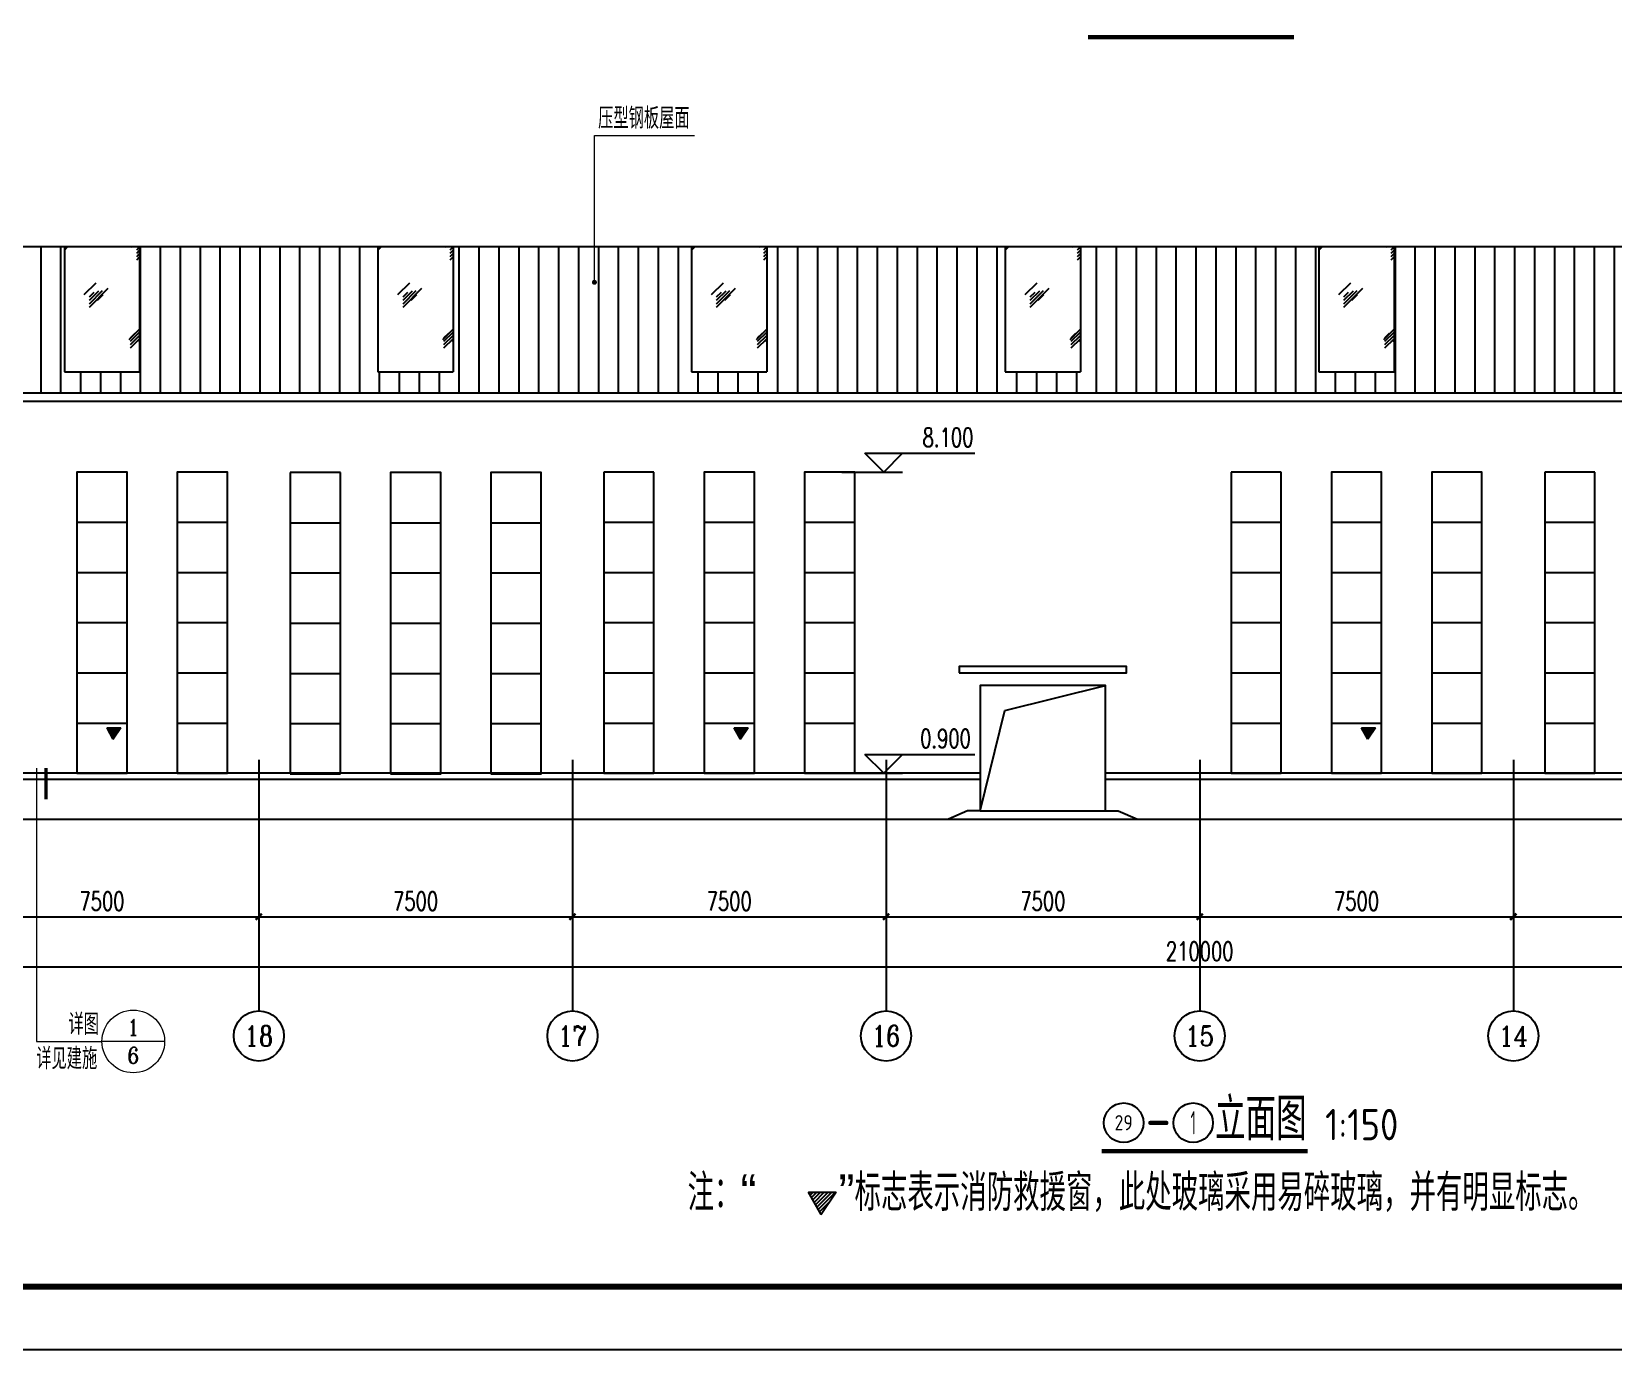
# Model space of a CAD drawing. Extents: x 962303 to 1579583, y -174742 to 224716.
# Drawn here: x 1425808 to 1463632, y -48742 to -17226 of the extents above; entities that cross this region are included whole.
import ezdxf
from ezdxf.enums import TextEntityAlignment as Align

# ---------------------------------------------------------------- set-up
doc = ezdxf.new("R2010")
doc.units = 0
doc.header["$LTSCALE"] = 1000
doc.header["$MEASUREMENT"] = 0
doc.layers.add('A_ROOM', color=7, linetype='Continuous', lineweight=15)
doc.layers.add('DIM_IDEN', color=3, linetype='Continuous', lineweight=0)
for name, color, linetype in [('AXIS', 3, 'Continuous'), ('AXIS_TEXT', 7, 'Continuous'), ('DIM_ELEV', 3, 'Continuous'), ('DIM_SYMB', 3, 'Continuous'), ('PUB_TEXT', 7, 'Continuous'), ('PUB_TITLE', 4, 'Continuous')]:
    doc.layers.add(name, color=color, linetype=linetype)
doc.styles.add('_TCH_AXIS', font='COMPLEX', dxfattribs={"bigfont": 'GBCBIG'})
doc.styles.add('_TCH_DIM', font='SIMPLEX', dxfattribs={"bigfont": 'GBCBIG'})
doc.styles.add('_TCH_DIM_T3', font='SIMPLEX', dxfattribs={"width": 0.705882, "bigfont": 'GBCBIG'})
doc.styles.add('_TCH_LABEL', font='COMPLEX', dxfattribs={"bigfont": 'GBCBIG'})
doc.styles.add('COMPLEX', font='COMPLEX')
doc.styles.get("Standard").update_dxf_attribs({"font": 'gbenor.shx', "bigfont": 'gbcbig.shx'})
doc.dimstyles.new('_TCH_ARCH&&150', dxfattribs={"dimtxt": 446.25, "dimasz": 150, "dimexe": 375, "dimexo": 450, "dimgap": 150, "dimtad": 1, "dimdec": 0, "dimzin": 0, "dimdsep": 46, "dimtxsty": '_TCH_DIM_T3', "dimblk": 'ARCHTICK', "dimcen": 0.09, "dimclrt": 7, "dimazin": 2, "dimtfac": 1, "dimtdec": 0, "dimtix": 1, "dimtmove": 2, "dimatfit": 3, "dimfxl": 0, "dimtolj": 1, "dimtzin": 0, "dimarcsym": 0})

# ---------------------------------------------------------------- blocks, each defined once
blk = doc.blocks.new('_ArchTick')
at = {"color": 0, "linetype": 'ByBlock', "const_width": 0.4}
blk.add_lwpolyline([(-0.5, -0.5), (0.5, 0.5)], dxfattribs=at)
blk = doc.blocks.new('*D816')
at = {"layer": 'AXIS', "color": 0, "lineweight": -2}
for p, q in [((1461240, -35095), (1461240, -38770)), ((1468740, -35095), (1468740, -38770)), ((1461240, -38395), (1468740, -38395))]:
    blk.add_line(p, q, dxfattribs=at)
at = {"layer": 'Defpoints', "color": 0}
for p in [(1461240, -34645), (1468740, -34645), (1468740, -38395)]:
    blk.add_point(p, dxfattribs=at)
at = {"layer": 'AXIS', "color": 0, "lineweight": -2, "xscale": 150, "yscale": 150, "zscale": 150, "rotation": 180}
blk.add_blockref('_ArchTick', (1461240, -38395), dxfattribs=at)
at = {"layer": 'AXIS', "color": 0, "lineweight": -2, "xscale": 150, "yscale": 150, "zscale": 150}
blk.add_blockref('_ArchTick', (1468740, -38395), dxfattribs=at)
at = {"layer": 'AXIS', "color": 7, "insert": (1464990, -38022), "char_height": 446.2, "attachment_point": 5, "style": '_TCH_DIM_T3'}
blk.add_mtext('\\A1;7500', dxfattribs=at)
blk = doc.blocks.new('*D817')
at = {"layer": 'AXIS', "color": 0, "lineweight": -2}
for p, q in [((1453740, -35095), (1453740, -38770)), ((1461240, -35095), (1461240, -38770)), ((1453740, -38395), (1461240, -38395))]:
    blk.add_line(p, q, dxfattribs=at)
at = {"layer": 'Defpoints', "color": 0}
for p in [(1453740, -34645), (1461240, -34645), (1461240, -38395)]:
    blk.add_point(p, dxfattribs=at)
at = {"layer": 'AXIS', "color": 0, "lineweight": -2, "xscale": 150, "yscale": 150, "zscale": 150, "rotation": 180}
blk.add_blockref('_ArchTick', (1453740, -38395), dxfattribs=at)
at = {"layer": 'AXIS', "color": 0, "lineweight": -2, "xscale": 150, "yscale": 150, "zscale": 150}
blk.add_blockref('_ArchTick', (1461240, -38395), dxfattribs=at)
at = {"layer": 'AXIS', "color": 7, "insert": (1457490, -38022), "char_height": 446.2, "attachment_point": 5, "style": '_TCH_DIM_T3'}
blk.add_mtext('\\A1;7500', dxfattribs=at)
blk = doc.blocks.new('*D818')
at = {"layer": 'AXIS', "color": 0, "lineweight": -2}
for p, q in [((1446240, -35095), (1446240, -38770)), ((1453740, -35095), (1453740, -38770)), ((1446240, -38395), (1453740, -38395))]:
    blk.add_line(p, q, dxfattribs=at)
at = {"layer": 'Defpoints', "color": 0}
for p in [(1446240, -34645), (1453740, -34645), (1453740, -38395)]:
    blk.add_point(p, dxfattribs=at)
at = {"layer": 'AXIS', "color": 0, "lineweight": -2, "xscale": 150, "yscale": 150, "zscale": 150, "rotation": 180}
blk.add_blockref('_ArchTick', (1446240, -38395), dxfattribs=at)
at = {"layer": 'AXIS', "color": 0, "lineweight": -2, "xscale": 150, "yscale": 150, "zscale": 150}
blk.add_blockref('_ArchTick', (1453740, -38395), dxfattribs=at)
at = {"layer": 'AXIS', "color": 7, "insert": (1449990, -38022), "char_height": 446.2, "attachment_point": 5, "style": '_TCH_DIM_T3'}
blk.add_mtext('\\A1;7500', dxfattribs=at)
blk = doc.blocks.new('*D819')
at = {"layer": 'AXIS', "color": 0, "lineweight": -2}
for p, q in [((1438740, -35095), (1438740, -38770)), ((1446240, -35095), (1446240, -38770)), ((1438740, -38395), (1446240, -38395))]:
    blk.add_line(p, q, dxfattribs=at)
at = {"layer": 'Defpoints', "color": 0}
for p in [(1438740, -34645), (1446240, -34645), (1446240, -38395)]:
    blk.add_point(p, dxfattribs=at)
at = {"layer": 'AXIS', "color": 0, "lineweight": -2, "xscale": 150, "yscale": 150, "zscale": 150, "rotation": 180}
blk.add_blockref('_ArchTick', (1438740, -38395), dxfattribs=at)
at = {"layer": 'AXIS', "color": 0, "lineweight": -2, "xscale": 150, "yscale": 150, "zscale": 150}
blk.add_blockref('_ArchTick', (1446240, -38395), dxfattribs=at)
at = {"layer": 'AXIS', "color": 7, "insert": (1442490, -38022), "char_height": 446.2, "attachment_point": 5, "style": '_TCH_DIM_T3'}
blk.add_mtext('\\A1;7500', dxfattribs=at)
blk = doc.blocks.new('*D820')
at = {"layer": 'AXIS', "color": 0, "lineweight": -2}
for p, q in [((1431240, -35095), (1431240, -38770)), ((1438740, -35095), (1438740, -38770)), ((1431240, -38395), (1438740, -38395))]:
    blk.add_line(p, q, dxfattribs=at)
at = {"layer": 'Defpoints', "color": 0}
for p in [(1431240, -34645), (1438740, -34645), (1438740, -38395)]:
    blk.add_point(p, dxfattribs=at)
at = {"layer": 'AXIS', "color": 0, "lineweight": -2, "xscale": 150, "yscale": 150, "zscale": 150, "rotation": 180}
blk.add_blockref('_ArchTick', (1431240, -38395), dxfattribs=at)
at = {"layer": 'AXIS', "color": 0, "lineweight": -2, "xscale": 150, "yscale": 150, "zscale": 150}
blk.add_blockref('_ArchTick', (1438740, -38395), dxfattribs=at)
at = {"layer": 'AXIS', "color": 7, "insert": (1434990, -38022), "char_height": 446.2, "attachment_point": 5, "style": '_TCH_DIM_T3'}
blk.add_mtext('\\A1;7500', dxfattribs=at)
blk = doc.blocks.new('*D821')
at = {"layer": 'AXIS', "color": 0, "lineweight": -2}
for p, q in [((1423740, -35095), (1423740, -38770)), ((1431240, -35095), (1431240, -38770)), ((1423740, -38395), (1431240, -38395))]:
    blk.add_line(p, q, dxfattribs=at)
at = {"layer": 'Defpoints', "color": 0}
for p in [(1423740, -34645), (1431240, -34645), (1431240, -38395)]:
    blk.add_point(p, dxfattribs=at)
at = {"layer": 'AXIS', "color": 0, "lineweight": -2, "xscale": 150, "yscale": 150, "zscale": 150, "rotation": 180}
blk.add_blockref('_ArchTick', (1423740, -38395), dxfattribs=at)
at = {"layer": 'AXIS', "color": 0, "lineweight": -2, "xscale": 150, "yscale": 150, "zscale": 150}
blk.add_blockref('_ArchTick', (1431240, -38395), dxfattribs=at)
at = {"layer": 'AXIS', "color": 7, "insert": (1427490, -38022), "char_height": 446.2, "attachment_point": 5, "style": '_TCH_DIM_T3'}
blk.add_mtext('\\A1;7500', dxfattribs=at)
blk = doc.blocks.new('*D832')
at = {"layer": 'AXIS', "color": 0, "lineweight": -2}
for p, q in [((1348740, -35095), (1348740, -39970)), ((1558740, -35095), (1558740, -39970)), ((1348740, -39595), (1558740, -39595))]:
    blk.add_line(p, q, dxfattribs=at)
at = {"layer": 'Defpoints', "color": 0}
for p in [(1348740, -34645), (1558740, -34645), (1558740, -39595)]:
    blk.add_point(p, dxfattribs=at)
at = {"layer": 'AXIS', "color": 0, "lineweight": -2, "xscale": 150, "yscale": 150, "zscale": 150, "rotation": 180}
blk.add_blockref('_ArchTick', (1348740, -39595), dxfattribs=at)
at = {"layer": 'AXIS', "color": 0, "lineweight": -2, "xscale": 150, "yscale": 150, "zscale": 150}
blk.add_blockref('_ArchTick', (1558740, -39595), dxfattribs=at)
at = {"layer": 'AXIS', "color": 7, "insert": (1453740, -39222), "char_height": 446.2, "attachment_point": 5, "style": '_TCH_DIM_T3'}
blk.add_mtext('\\A1;210000', dxfattribs=at)
blk = doc.blocks.new('_AXISO')
blk.add_circle((0, 0), 0.5)
at = {"layer": 'AXIS_TEXT', "style": 'COMPLEX', "width": 1.041667}
blk.add_attdef('A', text='', height=0.56, dxfattribs=at).set_placement((-0.25, -0.28), (0.25, -0.28), align=Align.FIT)

msp = doc.modelspace()

# ---------------------------------------------------------------- hatches: boundary and pattern name
h = msp.add_hatch()
h.set_pattern_fill('LINE', color=251, scale=500, angle=90, style=0)
h.set_pattern_definition([(90, (354946.84, 24657.04), (-476.25, 3e-14), [])])
h.paths.add_polyline_path([(1488390.2, -25861.4), (1558940.2, -25861.4), (1558940.2, -22361.4), (1548390.2, -22361.4), (1548390.2, -25361.4), (1546590.2, -25361.4), (1546590.2, -22361.4), (1540890.2, -22361.4), (1540890.2, -25361.4), (1539090.2, -25361.4), (1539090.2, -22361.4), (1533390.2, -22361.4), (1533390.2, -25361.4), (1531590.2, -25361.4), (1531590.2, -22361.4), (1525890.2, -22361.4), (1525890.2, -25361.4), (1524090.2, -25361.4), (1524090.2, -22361.4), (1518390.2, -22361.4), (1518390.2, -25361.4), (1516590.2, -25361.4), (1516590.2, -22361.4), (1510890.2, -22361.4), (1510890.2, -25361.4), (1509090.2, -25361.4), (1509090.2, -22361.4), (1503390.2, -22361.4), (1503390.2, -25361.4), (1501590.2, -25361.4), (1501590.2, -22361.4), (1495890.2, -22361.4), (1495890.2, -25361.4), (1494090.2, -25361.4), (1494090.2, -22361.4), (1488390.2, -22361.4), (1488390.2, -25361.4), (1486590.2, -25361.4), (1486590.2, -22361.4), (1480890.2, -22361.4), (1480890.2, -25361.4), (1479090.2, -25361.4), (1479090.2, -22361.4), (1473390.2, -22361.4), (1473390.2, -25361.4), (1471590.2, -25361.4), (1471590.2, -22361.4), (1465890.2, -22361.4), (1465890.2, -25361.4), (1464090.2, -25361.4), (1464090.2, -22361.4), (1458390.2, -22361.4), (1458390.2, -25361.4), (1456590.2, -25361.4), (1456590.2, -22361.4), (1450890.2, -22361.4), (1450890.2, -25361.4), (1449090.2, -25361.4), (1449090.2, -22361.4), (1443390.2, -22361.4), (1443390.2, -25361.4), (1441590.2, -25361.4), (1441590.2, -22361.4), (1435890.2, -22361.4), (1435890.2, -25361.4), (1434090.2, -25361.4), (1434090.2, -22361.4), (1428390.2, -22361.4), (1428390.2, -25361.4), (1426590.2, -25361.4), (1426590.2, -22361.4), (1420890.2, -22361.4), (1420890.2, -25361.4), (1419090.2, -25361.4), (1419090.2, -22361.4), (1413390.2, -22361.4), (1413390.2, -25361.4), (1411590.2, -25361.4), (1411590.2, -22361.4), (1405890.2, -22361.4), (1405890.2, -25361.4), (1404090.2, -25361.4), (1404090.2, -22361.4), (1398390.2, -22361.4), (1398390.2, -25361.4), (1396590.2, -25361.4), (1396590.2, -22361.4), (1390890.2, -22361.4), (1390890.2, -25361.4), (1389090.2, -25361.4), (1389090.2, -22361.4), (1383390.2, -22361.4), (1383390.2, -25361.4), (1381590.2, -25361.4), (1381590.2, -22361.4), (1375890.2, -22361.4), (1375890.2, -25361.4), (1374090.2, -25361.4), (1374090.2, -22361.4), (1368390.2, -22361.4), (1368390.2, -25361.4), (1366590.2, -25361.4), (1366590.2, -22361.4), (1360890.2, -22361.4), (1360890.2, -25361.4), (1359090.2, -25361.4), (1359090.2, -22361.4), (1353390.2, -22361.4), (1353390.2, -25361.4), (1351590.2, -25361.4), (1351590.2, -22361.4), (1348540.2, -22361.4), (1348540.2, -25861.4)])
h = msp.add_hatch()
h.set_pattern_fill('玻璃1', color=4, scale=200, style=0)
h.set_pattern_definition([(45, (815294.7, 24737), (-979.767, 979.767), [448, -1152]), (45, (815486.7, 24817), (-979.767, 979.767), [192, -1408]), (45, (815294.7, 24817), (-979.767, 979.767), [320, -1280]), (45, (815390.7, 24737), (1074.8023, -1074.8023), [400, -1200]), (45, (815294.7, 24657), (-979.767, 979.767), [640, -960]), (45, (815294.7, 24897), (-979.767, 979.767), [160, -1440])])
h.paths.add_polyline_path([(1428390.2, -22361.4), (1426590.2, -22361.4), (1426590.2, -25361.4), (1428390.2, -25361.4)])
h = msp.add_hatch()
h.set_pattern_fill('玻璃1', color=4, scale=200, style=0)
h.set_pattern_definition([(45, (822794.7, 24737), (-979.767, 979.767), [448, -1152]), (45, (822986.7, 24817), (-979.767, 979.767), [192, -1408]), (45, (822794.7, 24817), (-979.767, 979.767), [320, -1280]), (45, (822890.7, 24737), (1074.8023, -1074.8023), [400, -1200]), (45, (822794.7, 24657), (-979.767, 979.767), [640, -960]), (45, (822794.7, 24897), (-979.767, 979.767), [160, -1440])])
h.paths.add_polyline_path([(1435890.2, -22361.4), (1434090.2, -22361.4), (1434090.2, -25361.4), (1435890.2, -25361.4)])
h = msp.add_hatch()
h.set_pattern_fill('玻璃1', color=4, scale=200, style=0)
h.set_pattern_definition([(45, (830294.7, 24737), (-979.767, 979.767), [448, -1152]), (45, (830486.7, 24817), (-979.767, 979.767), [192, -1408]), (45, (830294.7, 24817), (-979.767, 979.767), [320, -1280]), (45, (830390.7, 24737), (1074.8023, -1074.8023), [400, -1200]), (45, (830294.7, 24657), (-979.767, 979.767), [640, -960]), (45, (830294.7, 24897), (-979.767, 979.767), [160, -1440])])
h.paths.add_polyline_path([(1443390.2, -22361.4), (1441590.2, -22361.4), (1441590.2, -25361.4), (1443390.2, -25361.4)])
h = msp.add_hatch()
h.set_pattern_fill('玻璃1', color=4, scale=200, style=0)
h.set_pattern_definition([(45, (837794.7, 24737), (-979.767, 979.767), [448, -1152]), (45, (837986.7, 24817), (-979.767, 979.767), [192, -1408]), (45, (837794.7, 24817), (-979.767, 979.767), [320, -1280]), (45, (837890.7, 24737), (1074.8023, -1074.8023), [400, -1200]), (45, (837794.7, 24657), (-979.767, 979.767), [640, -960]), (45, (837794.7, 24897), (-979.767, 979.767), [160, -1440])])
h.paths.add_polyline_path([(1450890.2, -22361.4), (1449090.2, -22361.4), (1449090.2, -25361.4), (1450890.2, -25361.4)])
h = msp.add_hatch()
h.set_pattern_fill('玻璃1', color=4, scale=200, style=0)
h.set_pattern_definition([(45, (845294.7, 24737), (-979.767, 979.767), [448, -1152]), (45, (845486.7, 24817), (-979.767, 979.767), [192, -1408]), (45, (845294.7, 24817), (-979.767, 979.767), [320, -1280]), (45, (845390.7, 24737), (1074.8023, -1074.8023), [400, -1200]), (45, (845294.7, 24657), (-979.767, 979.767), [640, -960]), (45, (845294.7, 24897), (-979.767, 979.767), [160, -1440])])
h.paths.add_polyline_path([(1458390.2, -22361.4), (1456590.2, -22361.4), (1456590.2, -25361.4), (1458390.2, -25361.4)])
h = msp.add_hatch()
h.set_pattern_fill('ANSI31', color=1, scale=20, style=0)
h.set_pattern_definition([(45, (933127.216, 352230.543), (-22.4506403, 22.4506403), [])])
h.paths.add_polyline_path([(1427942.7, -33879.6), (1427611.3, -33879.6), (1427761.4, -34147.9)])
h = msp.add_hatch()
h.set_pattern_fill('ANSI31', color=1, scale=20, style=0)
h.set_pattern_definition([(45, (948127.216, 352230.543), (-22.4506403, 22.4506403), [])])
h.paths.add_polyline_path([(1442942.7, -33879.6), (1442611.3, -33879.6), (1442761.4, -34147.9)])
h = msp.add_hatch()
h.set_pattern_fill('ANSI31', color=1, scale=20, style=0)
h.set_pattern_definition([(45, (963127.216, 352230.543), (-22.4506403, 22.4506403), [])])
h.paths.add_polyline_path([(1457942.7, -33879.6), (1457611.3, -33879.6), (1457761.4, -34147.9)])
h = msp.add_hatch()
h.set_pattern_fill('ANSI31', color=1, scale=40, style=0)
h.set_pattern_definition([(45, (455415.79, 727237.16), (-44.9012806, 44.9012806), [])])
h.paths.add_polyline_path([(1445046.7, -44983), (1444383.9, -44983), (1444684.2, -45519.8)])

# ---------------------------------------------------------------- linework, layer by layer
for p, q in [((1348540.2, -22361.4), (1558940.2, -22361.4)), ((1426590.2, -22361.4), (1426590.2, -25361.4)), ((1428390.2, -22361.4), (1428390.2, -25361.4)), ((1434090.2, -22361.4), (1434090.2, -25361.4)), ((1435890.2, -22361.4), (1435890.2, -25361.4)), ((1441590.2, -22361.4), (1441590.2, -25361.4)), ((1443390.2, -22361.4), (1443390.2, -25361.4)), ((1449090.2, -22361.4), (1449090.2, -25361.4)), ((1450890.2, -22361.4), (1450890.2, -25361.4)), ((1456590.2, -22361.4), (1456590.2, -25361.4)), ((1458390.2, -22361.4), (1458390.2, -25361.4)), ((1426590.2, -25361.4), (1428390.2, -25361.4)), ((1434090.2, -25361.4), (1435890.2, -25361.4)), ((1441590.2, -25361.4), (1443390.2, -25361.4)), ((1449090.2, -25361.4), (1450890.2, -25361.4)), ((1456590.2, -25361.4), (1458390.2, -25361.4)), ((1348540.2, -25861.4), (1488390.2, -25861.4)), ((1348740.2, -26061.4), (1558740.2, -26061.4)), ((1449081.8, -33463.9), (1451490.2, -32861.4)), ((1448490.2, -35861.4), (1449081.8, -33463.9)), ((1448490.2, -34961.4), (1421490.2, -34961.4)), ((1448490.2, -35111.4), (1421490.2, -35111.4)), ((1478490.2, -34961.4), (1451490.2, -34961.4)), ((1478490.2, -35111.4), (1451490.2, -35111.4)), ((1448190.2, -35861.4), (1447731.4, -36061.4)), ((1448490.2, -35861.4), (1448190.2, -35861.4)), ((1451490.2, -35861.4), (1451790.2, -35861.4)), ((1451790.2, -35861.4), (1452249.1, -36061.4)), ((1341633.2, -36061.4), (1564786.8, -36061.4))]:
    msp.add_line(p, q)
at = {"color": 4}
for p, q in [((1428090.2, -27761.4), (1426890.2, -27761.4)), ((1426890.2, -27761.4), (1426890.2, -34961.4)), ((1428090.2, -34961.4), (1428090.2, -27761.4)), ((1430490.2, -27761.4), (1429290.2, -27761.4)), ((1429290.2, -27761.4), (1429290.2, -34961.4)), ((1430490.2, -34961.4), (1430490.2, -27761.4)), ((1433190.2, -27773.6), (1431990.2, -27773.6)), ((1431990.2, -27773.6), (1431990.2, -34973.6)), ((1433190.2, -34973.6), (1433190.2, -27773.6)), ((1435590.2, -27773.6), (1434390.2, -27773.6)), ((1434390.2, -27773.6), (1434390.2, -34973.6)), ((1435590.2, -34973.6), (1435590.2, -27773.6)), ((1437990.2, -27773.6), (1436790.2, -27773.6)), ((1436790.2, -27773.6), (1436790.2, -34973.6)), ((1437990.2, -34973.6), (1437990.2, -27773.6)), ((1440690.2, -27761.4), (1439490.2, -27761.4)), ((1439490.2, -27761.4), (1439490.2, -34961.4)), ((1440690.2, -34961.4), (1440690.2, -27761.4)), ((1443090.2, -27761.4), (1441890.2, -27761.4)), ((1441890.2, -27761.4), (1441890.2, -34961.4)), ((1443090.2, -34961.4), (1443090.2, -27761.4)), ((1445490.2, -27761.4), (1444290.2, -27761.4)), ((1444290.2, -27761.4), (1444290.2, -34961.4)), ((1445490.2, -34961.4), (1445490.2, -27761.4)), ((1455690.2, -27761.4), (1454490.2, -27761.4)), ((1454490.2, -27761.4), (1454490.2, -34961.4)), ((1455690.2, -34961.4), (1455690.2, -27761.4)), ((1458090.2, -27761.4), (1456890.2, -27761.4)), ((1456890.2, -27761.4), (1456890.2, -34961.4)), ((1458090.2, -34961.4), (1458090.2, -27761.4)), ((1460490.2, -27761.4), (1459290.2, -27761.4)), ((1459290.2, -27761.4), (1459290.2, -34961.4)), ((1460490.2, -34961.4), (1460490.2, -27761.4)), ((1463190.2, -27761.4), (1461990.2, -27761.4)), ((1461990.2, -27761.4), (1461990.2, -34961.4)), ((1463190.2, -34961.4), (1463190.2, -27761.4)), ((1426890.2, -28961.4), (1428090.2, -28961.4)), ((1429290.2, -28961.4), (1430490.2, -28961.4)), ((1431990.2, -28973.6), (1433190.2, -28973.6)), ((1434390.2, -28973.6), (1435590.2, -28973.6)), ((1436790.2, -28973.6), (1437990.2, -28973.6)), ((1439490.2, -28961.4), (1440690.2, -28961.4)), ((1441890.2, -28961.4), (1443090.2, -28961.4)), ((1444290.2, -28961.4), (1445490.2, -28961.4)), ((1454490.2, -28961.4), (1455690.2, -28961.4)), ((1456890.2, -28961.4), (1458090.2, -28961.4)), ((1459290.2, -28961.4), (1460490.2, -28961.4)), ((1461990.2, -28961.4), (1463190.2, -28961.4)), ((1426890.2, -30161.4), (1428090.2, -30161.4)), ((1429290.2, -30161.4), (1430490.2, -30161.4)), ((1431990.2, -30173.6), (1433190.2, -30173.6)), ((1434390.2, -30173.6), (1435590.2, -30173.6)), ((1436790.2, -30173.6), (1437990.2, -30173.6)), ((1439490.2, -30161.4), (1440690.2, -30161.4)), ((1441890.2, -30161.4), (1443090.2, -30161.4)), ((1444290.2, -30161.4), (1445490.2, -30161.4)), ((1454490.2, -30161.4), (1455690.2, -30161.4)), ((1456890.2, -30161.4), (1458090.2, -30161.4)), ((1459290.2, -30161.4), (1460490.2, -30161.4)), ((1461990.2, -30161.4), (1463190.2, -30161.4)), ((1426890.2, -31361.4), (1428090.2, -31361.4)), ((1429290.2, -31361.4), (1430490.2, -31361.4)), ((1431990.2, -31373.6), (1433190.2, -31373.6)), ((1434390.2, -31373.6), (1435590.2, -31373.6)), ((1436790.2, -31373.6), (1437990.2, -31373.6)), ((1439490.2, -31361.4), (1440690.2, -31361.4)), ((1441890.2, -31361.4), (1443090.2, -31361.4)), ((1444290.2, -31361.4), (1445490.2, -31361.4)), ((1454490.2, -31361.4), (1455690.2, -31361.4)), ((1456890.2, -31361.4), (1458090.2, -31361.4)), ((1459290.2, -31361.4), (1460490.2, -31361.4)), ((1461990.2, -31361.4), (1463190.2, -31361.4)), ((1426890.2, -32561.4), (1428090.2, -32561.4)), ((1429290.2, -32561.4), (1430490.2, -32561.4)), ((1431990.2, -32573.6), (1433190.2, -32573.6)), ((1434390.2, -32573.6), (1435590.2, -32573.6)), ((1436790.2, -32573.6), (1437990.2, -32573.6)), ((1439490.2, -32561.4), (1440690.2, -32561.4)), ((1441890.2, -32561.4), (1443090.2, -32561.4)), ((1444290.2, -32561.4), (1445490.2, -32561.4)), ((1454490.2, -32561.4), (1455690.2, -32561.4)), ((1456890.2, -32561.4), (1458090.2, -32561.4)), ((1459290.2, -32561.4), (1460490.2, -32561.4)), ((1461990.2, -32561.4), (1463190.2, -32561.4)), ((1426890.2, -33761.4), (1428090.2, -33761.4)), ((1429290.2, -33761.4), (1430490.2, -33761.4)), ((1431990.2, -33773.6), (1433190.2, -33773.6)), ((1434390.2, -33773.6), (1435590.2, -33773.6)), ((1436790.2, -33773.6), (1437990.2, -33773.6)), ((1439490.2, -33761.4), (1440690.2, -33761.4)), ((1441890.2, -33761.4), (1443090.2, -33761.4)), ((1444290.2, -33761.4), (1445490.2, -33761.4)), ((1454490.2, -33761.4), (1455690.2, -33761.4)), ((1456890.2, -33761.4), (1458090.2, -33761.4)), ((1459290.2, -33761.4), (1460490.2, -33761.4)), ((1461990.2, -33761.4), (1463190.2, -33761.4)), ((1426890.2, -34961.4), (1428090.2, -34961.4)), ((1429290.2, -34961.4), (1430490.2, -34961.4)), ((1431990.2, -34973.6), (1433190.2, -34973.6)), ((1434390.2, -34973.6), (1435590.2, -34973.6)), ((1436790.2, -34973.6), (1437990.2, -34973.6)), ((1439490.2, -34961.4), (1440690.2, -34961.4)), ((1441890.2, -34961.4), (1443090.2, -34961.4)), ((1444290.2, -34961.4), (1445490.2, -34961.4)), ((1454490.2, -34961.4), (1455690.2, -34961.4)), ((1456890.2, -34961.4), (1458090.2, -34961.4)), ((1459290.2, -34961.4), (1460490.2, -34961.4)), ((1461990.2, -34961.4), (1463190.2, -34961.4))]:
    msp.add_line(p, q, dxfattribs=at)
at = {"color": 1}
for p, q in [((1427611.3, -33879.6), (1427942.7, -33879.6)), ((1427761.4, -34147.9), (1427611.3, -33879.6)), ((1427942.7, -33879.6), (1427761.4, -34147.9)), ((1442611.3, -33879.6), (1442942.7, -33879.6)), ((1442761.4, -34147.9), (1442611.3, -33879.6)), ((1442942.7, -33879.6), (1442761.4, -34147.9)), ((1457611.3, -33879.6), (1457942.7, -33879.6)), ((1457761.4, -34147.9), (1457611.3, -33879.6)), ((1457942.7, -33879.6), (1457761.4, -34147.9)), ((1444383.9, -44983), (1445046.7, -44983)), ((1444684.2, -45519.8), (1444383.9, -44983)), ((1445046.7, -44983), (1444684.2, -45519.8))]:
    msp.add_line(p, q, dxfattribs=at)
at = {"color": 4}
for points in [[(1426890.2, -34961.4), (1428090.2, -34961.4), (1428090.2, -27761.4), (1426890.2, -27761.4)], [(1429290.2, -34961.4), (1430490.2, -34961.4), (1430490.2, -27761.4), (1429290.2, -27761.4)], [(1434390.2, -34973.6), (1435590.2, -34973.6), (1435590.2, -27773.6), (1434390.2, -27773.6)], [(1436790.2, -34973.6), (1437990.2, -34973.6), (1437990.2, -27773.6), (1436790.2, -27773.6)], [(1441890.2, -34961.4), (1443090.2, -34961.4), (1443090.2, -27761.4), (1441890.2, -27761.4)], [(1444290.2, -34961.4), (1445490.2, -34961.4), (1445490.2, -27761.4), (1444290.2, -27761.4)], [(1456890.2, -34961.4), (1458090.2, -34961.4), (1458090.2, -27761.4), (1456890.2, -27761.4)], [(1459290.2, -34961.4), (1460490.2, -34961.4), (1460490.2, -27761.4), (1459290.2, -27761.4)]]:
    msp.add_lwpolyline(points, close=True, dxfattribs=at)
for points in [[(1447990.2, -32561.4), (1451990.2, -32561.4), (1451990.2, -32411.4), (1447990.2, -32411.4)], [(1448490.2, -35861.4), (1451490.2, -35861.4), (1451490.2, -32861.4), (1448490.2, -32861.4)]]:
    msp.add_lwpolyline(points, close=True)
at = {"layer": 'AXIS'}
for p, q in [((1431240.2, -34645.1), (1431240.2, -40645.1)), ((1438740.2, -34645.1), (1438740.2, -40645.1)), ((1446240.2, -34645.1), (1446240.2, -40645.1)), ((1453740.2, -34645.1), (1453740.2, -40645.1)), ((1461240.2, -34645.1), (1461240.2, -40645.1))]:
    msp.add_line(p, q, dxfattribs=at)
at = {"layer": 'DIM_ELEV'}
for p, q in [((1446185.5, -27761.4), (1445735.5, -27311.4)), ((1445735.5, -27311.4), (1448359, -27311.4)), ((1446185.5, -27761.4), (1446635.5, -27311.4)), ((1445179.6, -27761.4), (1446635.5, -27761.4)), ((1446185.5, -34961.4), (1445735.5, -34511.4)), ((1445735.5, -34511.4), (1448359, -34511.4)), ((1446185.5, -34961.4), (1446635.5, -34511.4)), ((1445179.6, -34961.4), (1446635.5, -34961.4))]:
    msp.add_line(p, q, dxfattribs=at)
at = {"layer": 'DIM_IDEN'}
for p, q in [((1439265.6, -23220.5), (1439265.6, -19706.9)), ((1439265.6, -19706.9), (1441656.9, -19706.9)), ((1425925.4, -34837.8), (1425925.4, -41377.3)), ((1425925.4, -41377.3), (1427488.9, -41377.3)), ((1428988.9, -41377.3), (1427488.9, -41377.3))]:
    msp.add_line(p, q, dxfattribs=at)
at = {"layer": 'DIM_IDEN', "const_width": 60}
msp.add_lwpolyline([(1439265.6, -23250.5, 1), (1439265.6, -23190.5, 1)], format="xyb", close=True, dxfattribs=at)
at = {"layer": 'DIM_IDEN', "const_width": 75}
msp.add_lwpolyline([(1426150.4, -34837.8), (1426150.4, -35587.8)], dxfattribs=at)
at = {"layer": 'DIM_IDEN'}
msp.add_circle((1428238.9, -41377.3), 750, dxfattribs=at)
at = {"layer": 'DIM_SYMB', "const_width": 105}
for points in [[(1451072.1, -17357.2), (1455994, -17357.2)], [(1451397, -44003.6), (1456319, -44003.6)]]:
    msp.add_lwpolyline(points, dxfattribs=at)
at = {"layer": 'PUB_TEXT'}
for centre in [(1451922, -43321.1), (1453584.5, -43321.1)]:
    msp.add_circle(centre, 472.5, dxfattribs=at)
at = {"layer": 'PUB_TITLE'}
msp.add_lwpolyline([(1334333.3, -48741.9), (1579583.3, -48741.9), (1579583.3, 14258.1), (1334333.3, 14258.1)], close=True, dxfattribs=at)
at = {"layer": 'PUB_TITLE', "const_width": 150}
msp.add_lwpolyline([(1338083.3, -47241.9), (1578083.3, -47241.9), (1578083.3, 12758.1), (1338083.3, 12758.1)], close=True, dxfattribs=at)

# ---------------------------------------------------------------- block references
at = {"layer": 'AXIS'}
ref = msp.add_blockref('_AXISO', (1431240.2, -41245.1), dxfattribs=dict(at, xscale=1200, yscale=1200, zscale=1200))
ref.add_attrib('A', '18', dxfattribs={"layer": 'AXIS_TEXT', "height": 481.71, "style": '_TCH_AXIS', "width": 1.034483}).set_placement((1430896.1, -41486), (1431584.3, -41486), align=Align.FIT)
ref = msp.add_blockref('_AXISO', (1438740.2, -41245.1), dxfattribs=dict(at, xscale=1200, yscale=1200, zscale=1200))
ref.add_attrib('A', '17', dxfattribs={"layer": 'AXIS_TEXT', "height": 481.71, "style": '_TCH_AXIS', "width": 1.034483}).set_placement((1438396.1, -41486), (1439084.3, -41486), align=Align.FIT)
ref = msp.add_blockref('_AXISO', (1446240.2, -41245.1), dxfattribs=dict(at, xscale=1200, yscale=1200, zscale=1200))
ref.add_attrib('A', '16', dxfattribs={"layer": 'AXIS_TEXT', "height": 492.67, "style": '_TCH_AXIS'}).set_placement((1445900.1, -41491.5), (1446580.4, -41491.5), align=Align.FIT)
ref = msp.add_blockref('_AXISO', (1453740.2, -41245.1), dxfattribs=dict(at, xscale=1200, yscale=1200, zscale=1200))
ref.add_attrib('A', '15', dxfattribs={"layer": 'AXIS_TEXT', "height": 481.71, "style": '_TCH_AXIS', "width": 1.034483}).set_placement((1453396.1, -41486), (1454084.3, -41486), align=Align.FIT)
ref = msp.add_blockref('_AXISO', (1461240.2, -41245.1), dxfattribs=dict(at, xscale=1200, yscale=1200, zscale=1200))
ref.add_attrib('A', '14', dxfattribs={"layer": 'AXIS_TEXT', "height": 471.11, "style": '_TCH_AXIS'}).set_placement((1460892.5, -41480.7), (1461588, -41480.7), align=Align.FIT)

# ---------------------------------------------------------------- texts
at = {"layer": 'A_ROOM', "style": '_TCH_DIM'}
msp.add_text('注：“   ”标志表示消防救援窗，此处玻璃采用易碎玻璃，并有明显标志。', height=877.73, dxfattribs=at).set_placement((1441494.8, -45430.2))
at = {"layer": 'PUB_TEXT'}
for s, style, p in [('压型钢板屋面', '_TCH_LABEL', (1439354.7, -19549.4)), ('详图', '_TCH_DIM', (1426689.1, -41219.8)), ('详见建施', '_TCH_DIM', (1425918.4, -42041.2))]:
    msp.add_text(s, height=506.38, dxfattribs=dict(at, style=style)).set_placement(p)
at = {"layer": 'PUB_TEXT', "style": '_TCH_DIM', "width": 0.705882}
for s, p in [('8.100', (1447114, -27153.9)), ('0.900', (1447054, -34353.9))]:
    msp.add_text(s, height=446.25, dxfattribs=at).set_placement(p)
at = {"layer": 'PUB_TEXT', "style": '_TCH_LABEL'}
for s, height, width, p, p2 in [('1', 387.5, 2.499342, (1428094.7, -41237.9), (1428383.1, -41237.9)), ('6', 388.4, 1.145615, (1428097.7, -41905), (1428380.2, -41905))]:
    msp.add_text(s, height=height, dxfattribs=dict(at, width=width)).set_placement(p, p2, align=Align.FIT)
at = {"layer": 'PUB_TEXT'}
for s, height, p in [('立面图', 1012.77, (1454109.5, -43741.1)), ('1:150', 750, (1456739, -43741.1)), ('-', 1050, (1452447, -43741.1))]:
    msp.add_text(s, height=height, dxfattribs=at).set_placement(p)
for s, height, width, p, p2 in [('1', 553.5, 0.533333, (1453523, -43597.9), (1453646, -43597.9)), ('29', 363.26, 1.024693, (1451704.3, -43502.7), (1452139.7, -43502.7))]:
    msp.add_text(s, height=height, dxfattribs=dict(at, width=width)).set_placement(p, p2, align=Align.FIT)

# ---------------------------------------------------------------- dimensions: what is measured, and where the dimension line sits
at = {"layer": 'AXIS'}
for p1, p2, distance, picture, middle in [((1348740.2, -34645.1), (1558740.2, -34645.1), -4950, '*D832', (1453740.2, -39222)), ((1423740.2, -34645.1), (1431240.2, -34645.1), -3750, '*D821', (1427490.2, -38022)), ((1431240.2, -34645.1), (1438740.2, -34645.1), -3750, '*D820', (1434990.2, -38022)), ((1438740.2, -34645.1), (1446240.2, -34645.1), -3750, '*D819', (1442490.2, -38022)), ((1446240.2, -34645.1), (1453740.2, -34645.1), -3750, '*D818', (1449990.2, -38022)), ((1453740.2, -34645.1), (1461240.2, -34645.1), -3750, '*D817', (1457490.2, -38022)), ((1461240.2, -34645.1), (1468740.2, -34645.1), -3750, '*D816', (1464990.2, -38022))]:
    dim = msp.add_aligned_dim(p1=p1, p2=p2, distance=distance, dimstyle='_TCH_ARCH&&150', dxfattribs=at)
    dim.commit()
    dim.dimension.update_dxf_attribs({"geometry": picture, "text_midpoint": middle})

doc.saveas('drawing.dxf')
